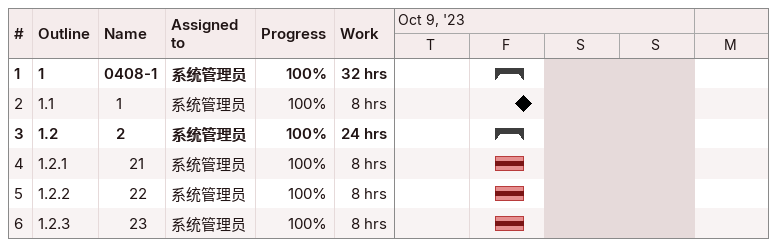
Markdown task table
| ID | WBS | Task | Start | Finish | Resources | % complete | Work (h) |
|---|---|---|---|---|---|---|---|
| 1 | 1 | **0408-1** | 2023-10-13 | 2023-10-13 | 系统管理员 | 100 | 32 |
| 2 | 1.1 | 1 (milestone) | 2023-10-13 | 2023-10-13 | 系统管理员 | 100 | 8 |
| 3 | 1.2 | **2** | 2023-10-13 | 2023-10-13 | 系统管理员 | 100 | 24 |
| 4 | 1.2.1 | 21 | 2023-10-13 | 2023-10-13 | 系统管理员 | 100 | 8 |
| 5 | 1.2.2 | 22 | 2023-10-13 | 2023-10-13 | 系统管理员 | 100 | 8 |
| 6 | 1.2.3 | 23 | 2023-10-13 | 2023-10-13 | 系统管理员 | 100 | 8 |
